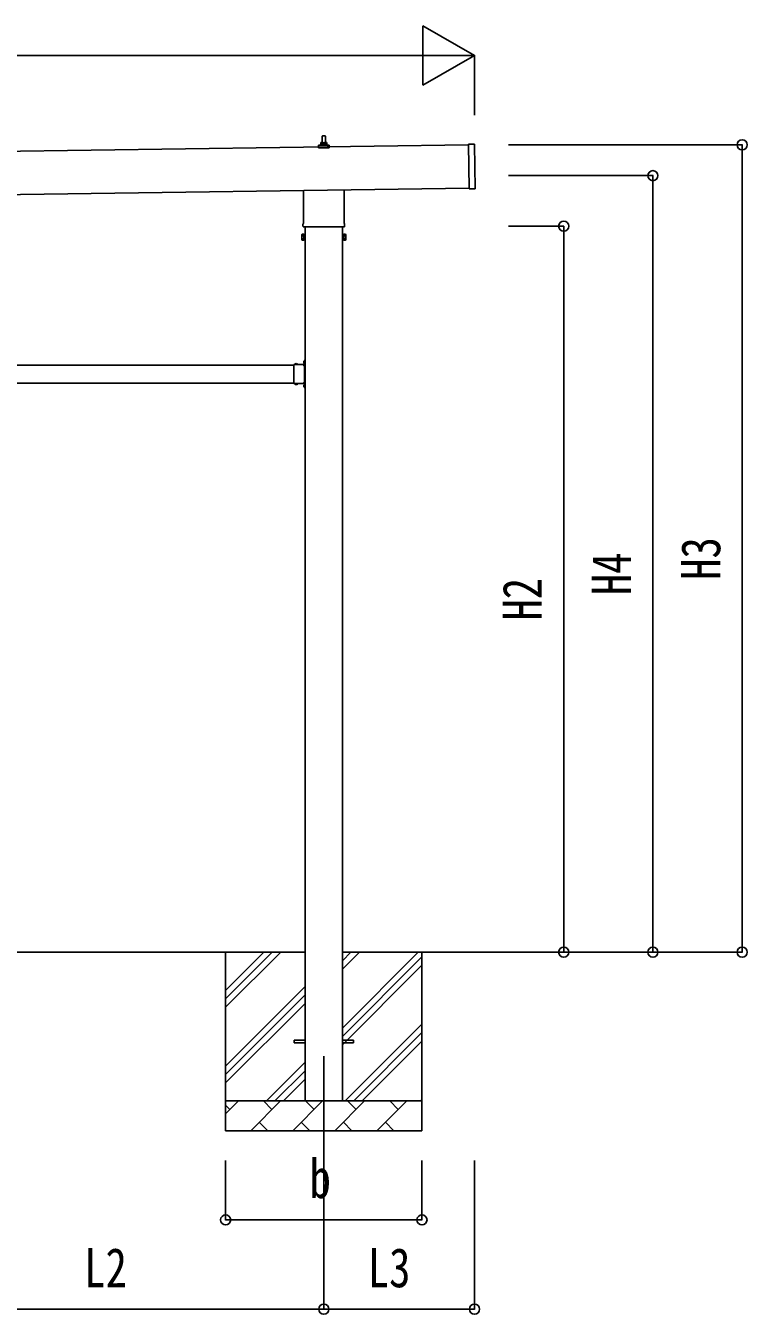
# Model space of a CAD drawing. Units: millimetres, scale not verified. Extents: x -16820 to 16820, y -11880 to 11880.
# Drawn here: x 367 to 2792, y -6267 to -1936 of the extents above; entities that cross this region are included whole.
import ezdxf
from ezdxf.enums import TextEntityAlignment as Align

# ---------------------------------------------------------------- set-up
doc = ezdxf.new("R2010")
doc.units = ezdxf.units.MM
doc.header["$LTSCALE"] = 50
for name, color, linetype in [('0-4_YKK_12', 2, 'Continuous'), ('0-5_YKK_13', 4, 'Continuous'), ('0-6_YKK_A1', 4, 'Continuous'), ('0-7_YKK_D', 6, 'Continuous')]:
    doc.layers.add(name, color=color, linetype=linetype)
doc.styles.add('ＭＳ ゴシック', font='')
doc.styles.get('ＭＳ ゴシック').set_extended_font_data('MS Gothic')

msp = doc.modelspace()

# ---------------------------------------------------------------- linework, layer by layer
at = {"layer": '0-4_YKK_12'}
msp.add_line((1369.02, -5400), (1369.02, -5900), dxfattribs=at)
at = {"layer": '0-5_YKK_13'}
for p, q in [((1350.77, -2346.24), (1350.77, -2338.53)), ((1351.15, -2337.74), (1386.89, -2337.74)), ((1351.53, -2337.55), (1358.26, -2335.92)), ((1358.64, -2335.74), (1379.4, -2335.74)), ((1359.02, -2334.95), (1359.02, -2330.74)), ((1360.02, -2330.74), (1378.02, -2330.74)), ((1363.02, -2330.74), (1363.75, -2307.22)), ((1364.75, -2306.24), (1373.29, -2306.24)), ((1374.29, -2307.22), (1375.02, -2330.74)), ((1379.02, -2334.95), (1379.02, -2330.74)), ((1386.51, -2337.55), (1379.78, -2335.92)), ((1387.27, -2346.24), (1387.27, -2338.53)), ((1855.86, -2334.66), (1874.85, -2334.39)), ((1858, -2484.65), (1855.86, -2334.66)), ((1877.98, -2483.36), (1875.86, -2335.38)), ((1387.27, -2346.24), (1350.77, -2346.24)), ((1300.72, -2600.23), (1300.72, -2489.58)), ((1437.32, -2487.63), (1437.32, -2600.23)), ((1858, -2484.65), (1876.99, -2484.38)), ((1295.02, -2638.5), (1295.78, -2637.19)), ((1295.02, -2638.5), (1295.02, -2655.5)), ((1299.02, -2609), (1299.02, -2603.5)), ((1436.96, -2612.5), (1301.08, -2612.5)), ((1439.02, -2603.5), (1439.02, -2609)), ((1443.02, -2638.5), (1442.26, -2637.19)), ((1443.02, -2638.5), (1443.02, -2655.5)), ((1295.02, -2655.5), (1295.78, -2656.82)), ((1302.02, -2642.09), (1295.78, -2642.09)), ((1302.02, -2651.91), (1295.78, -2651.91)), ((1302.02, -2656.82), (1295.78, -2656.82)), ((1304.52, -2656.2), (1302.02, -2656.2)), ((1433.52, -2656.2), (1436.02, -2656.2)), ((1436.02, -2642.09), (1442.26, -2642.09)), ((1436.02, -2651.91), (1442.26, -2651.91)), ((1436.02, -2656.82), (1442.26, -2656.82)), ((1443.02, -2655.5), (1442.26, -2656.82)), ((1271.79, -3074.04), (1271.79, -3074.2)), ((1275.4, -3074.9), (1274.07, -3072.24)), ((1277.65, -3074.9), (1278.97, -3072.24)), ((1281.26, -3074.04), (1281.26, -3074.2)), ((1300.82, -3067), (1306.52, -3067)), ((1304.92, -3065.87), (1302.26, -3064.55)), ((1304.92, -3068.13), (1302.26, -3069.45)), ((1304.06, -3062.26), (1304.22, -3062.26)), ((1304.06, -3071.73), (1304.22, -3071.73)), ((1304.92, -3059.5), (1306.52, -3059.5)), ((1304.92, -3076.46), (1304.92, -3059.5)), ((1304.92, -3062.96), (1304.92, -3071.03)), ((1306.52, -3064), (1304.92, -3064)), ((1304.92, -3065), (1306.52, -3065)), ((1304.92, -3069), (1306.52, -3069)), ((1306.52, -3070), (1304.92, -3070)), ((1268.52, -3085.29), (1268.52, -3074.9)), ((1268.52, -3074.9), (1304.92, -3074.9)), ((1268.52, -3127.29), (1268.52, -3086.71)), ((1272.49, -3074.9), (1280.56, -3074.9)), ((1304.52, -3076.5), (1301.52, -3076.5)), ((1304.52, -3085.29), (1304.52, -3078.5)), ((1304.52, -3127.29), (1304.52, -3086.71)), ((1268.52, -3139.1), (1268.52, -3128.71)), ((1268.52, -3139.1), (1304.92, -3139.1)), ((1271.79, -3139.96), (1271.79, -3139.8)), ((1272.49, -3139.1), (1280.56, -3139.1)), ((1275.4, -3139.1), (1274.07, -3141.76)), ((1277.65, -3139.1), (1278.97, -3141.76)), ((1281.26, -3139.96), (1281.26, -3139.8)), ((1301.52, -3137.5), (1304.52, -3137.5)), ((1304.92, -3145.87), (1302.26, -3144.55)), ((1304.92, -3148.13), (1302.26, -3149.45)), ((1304.06, -3142.26), (1304.22, -3142.26)), ((1304.06, -3151.73), (1304.22, -3151.73)), ((1304.52, -3135.5), (1304.52, -3128.71)), ((1304.92, -3154.5), (1304.92, -3137.54)), ((1304.92, -3142.96), (1304.92, -3151.03)), ((1304.92, -3145), (1306.52, -3145)), ((1304.92, -3149), (1306.52, -3149)), ((1304.92, -3154.5), (1306.52, -3154.5)), ((1269.02, -5345.5), (1306.52, -5345.5)), ((1269.02, -5354.5), (1269.02, -5345.5)), ((1269.02, -5354.5), (1306.52, -5354.5)), ((1431.52, -5345.5), (1469.02, -5345.5)), ((1431.52, -5354.5), (1469.02, -5354.5)), ((1469.02, -5354.5), (1469.02, -5345.5))]:
    msp.add_line(p, q, dxfattribs=at)
for points in [[(1302.02, -2656.82), (1302.02, -2637.19), (1295.78, -2637.19)], [(1302.02, -2656.2), (1302.02, -2637.8), (1304.52, -2637.8)], [(1436.02, -2656.2), (1436.02, -2637.8), (1433.52, -2637.8)], [(1436.02, -2656.82), (1436.02, -2637.19), (1442.26, -2637.19)], [(1306.52, -3074.5), (1306.52, -3068.5), (1306.52, -3065.5), (1306.52, -3059.5)], [(1304.52, -3078.5), (1301.52, -3078.5), (1301.52, -3074.9)], [(1304.52, -3135.5), (1301.52, -3135.5), (1301.52, -3139.1)], [(1306.52, -3154.5), (1306.52, -3148.5), (1306.52, -3145.5), (1306.52, -3139.5)]]:
    msp.add_lwpolyline(points, dxfattribs=at)
for points in [[(1304.52, -2657.5), (1304.52, -2636.5), (1306.52, -2636.5), (1306.52, -2657.5)], [(1433.52, -2657.5), (1433.52, -2636.5), (1431.52, -2636.5), (1431.52, -2657.5)]]:
    msp.add_lwpolyline(points, close=True, dxfattribs=at)
for centre, radius, start, end in [((1351.77, -2338.53), 1, 103.62699, 180), ((1358.02, -2334.95), 1, 283.62699, 0), ((1363.11, -2331.37), 4.13, 90, 171.17633), ((1360.02, -2331.74), 1, 90, 180), ((1364.75, -2307.24), 1, 90, 178.60509), ((1372.35, -2330.74), 4.83, 133.60282, 180), ((1365.69, -2330.74), 4.83, 0, 46.39718), ((1373.29, -2307.24), 1, 1.39491, 90), ((1374.94, -2331.37), 4.13, 8.82367, 90), ((1378.02, -2331.74), 1, 0, 90), ((1380.02, -2334.95), 1, 180, 256.37301), ((1386.27, -2338.53), 1, 0, 76.37301), ((1874.86, -2335.39), 1, 0.81845, 90.81845), ((1876.98, -2483.38), 1, 270.81845, 0.81845), ((1299.37, -2639.64), 4.34, 145.61575, 214.38425), ((1303.02, -2603.5), 4, 125.09963, 180), ((1303.02, -2609), 4, 180, 194.47751), ((1303.02, -2609), 4, 194.47751, 241.04498), ((1435.02, -2609), 4, 298.95502, 345.52249), ((1435.02, -2603.5), 4, 0, 54.90037), ((1435.02, -2609), 4, 345.52249, 0), ((1438.68, -2639.64), 4.34, 325.61575, 34.38425), ((1311.26, -2647), 16.24, 162.41205, 197.58795), ((1299.37, -2654.36), 4.34, 145.61575, 214.38425), ((1426.78, -2647), 16.24, 342.41205, 17.58795), ((1438.68, -2654.36), 4.34, 325.61575, 34.38425), ((1272.65, -3074.04), 0.862, 129.12355, 180), ((1272.49, -3074.2), 0.7, 180, 270), ((1276.52, -3078.8), 7, 90, 129.12355), ((1276.52, -3078.8), 7, 50.87645, 90), ((1280.56, -3074.2), 0.7, 270, 0), ((1280.39, -3074.04), 0.862, 0, 50.87645), ((1308.82, -3067), 7, 140.87645, 180), ((1308.82, -3067), 7, 180, 219.12355), ((1304.06, -3063.13), 0.862, 90, 140.87645), ((1304.06, -3070.87), 0.862, 219.12355, 270), ((1304.22, -3062.96), 0.7, 0, 90), ((1304.22, -3071.03), 0.7, 270, 0), ((1304.52, -3074.5), 2, 270, 0), ((1267.82, -3086), 1, 314.427, 45.573), ((1305.22, -3086), 1, 134.427, 225.573), ((1267.82, -3128), 1, 314.427, 45.573), ((1272.49, -3139.8), 0.7, 90, 180), ((1272.65, -3139.96), 0.862, 180, 230.87645), ((1276.52, -3135.2), 7, 230.87645, 270), ((1276.52, -3135.2), 7, 270, 309.12355), ((1280.56, -3139.8), 0.7, 0, 90), ((1280.39, -3139.96), 0.862, 309.12355, 0), ((1308.82, -3147), 7, 140.87645, 180), ((1308.82, -3147), 7, 180, 219.12355), ((1304.06, -3143.13), 0.862, 90, 140.87645), ((1304.06, -3150.87), 0.862, 219.12355, 270), ((1305.22, -3128), 1, 134.427, 225.573), ((1304.22, -3142.96), 0.7, 0, 90), ((1304.22, -3151.03), 0.7, 270, 0), ((1304.52, -3139.5), 2, 0, 90)]:
    msp.add_arc(centre, radius, start, end, dxfattribs=at)
at = {"layer": '0-6_YKK_A1'}
for p, q in [((1855.88, -2336.66), (-3521.04, -2413.44)), ((-3518.97, -2558.43), (1857.95, -2481.62)), ((1306.52, -2612.5), (1306.52, -5550)), ((1431.52, -5550), (1431.52, -2612.5)), ((69.52, -3077), (1268.52, -3077)), ((69.52, -3137), (1268.52, -3137)), ((1301.52, -3137), (1306.02, -3137)), ((1306.52, -5050), (31.52, -5050)), ((1039.02, -5050), (1039.02, -5650)), ((1039.02, -5235.05), (1224.07, -5050)), ((1039.02, -5206.77), (1195.79, -5050)), ((1039.02, -5178.48), (1167.5, -5050)), ((2319.9, -5050), (1431.52, -5050)), ((1431.52, -5305.1), (1686.62, -5050)), ((1431.52, -5107.11), (1488.63, -5050)), ((1431.52, -5078.82), (1460.35, -5050)), ((1431.52, -5333.38), (1699.02, -5065.88)), ((1699.02, -5050), (1699.02, -5650)), ((1431.52, -5361.67), (1699.02, -5094.17)), ((1039.02, -5433.04), (1306.52, -5165.54)), ((1039.02, -5461.32), (1306.52, -5193.82)), ((1039.02, -5489.61), (1306.52, -5222.11)), ((1441.18, -5550), (1699.02, -5292.16)), ((1469.46, -5550), (1699.02, -5320.44)), ((1497.75, -5550), (1699.02, -5348.73)), ((1176.62, -5550), (1306.52, -5420.1)), ((1204.9, -5550), (1306.52, -5448.38)), ((1233.19, -5550), (1306.52, -5476.67)), ((1039.02, -5550), (1699.02, -5550)), ((1039.02, -5592.89), (1081.91, -5550)), ((1053.36, -5578.55), (1039.02, -5564.21)), ((1123.34, -5650), (1223.34, -5550)), ((1194.78, -5578.55), (1166.23, -5550)), ((1264.76, -5650), (1364.76, -5550)), ((1336.2, -5578.55), (1307.65, -5550)), ((1406.18, -5650), (1506.18, -5550)), ((1477.62, -5578.55), (1449.07, -5550)), ((1547.6, -5650), (1647.6, -5550)), ((1619.05, -5578.55), (1590.49, -5550)), ((1695.74, -5550), (1699.02, -5546.72)), ((1151.89, -5621.45), (1180.44, -5650)), ((1293.31, -5621.45), (1321.86, -5650)), ((1434.73, -5621.45), (1463.28, -5650)), ((1576.15, -5621.45), (1604.71, -5650)), ((1699.02, -5650), (1039.02, -5650))]:
    msp.add_line(p, q, dxfattribs=at)
msp.add_lwpolyline([(1301.52, -3077), (1306.02, -3077), (1306.02, -3137)], dxfattribs=at)
at = {"layer": '0-7_YKK_D'}
for p, q in [((1875.45, -2036.18), (1702.24, -1936.18)), ((1702.24, -1936.18), (1702.24, -2136.18)), ((1875.45, -2236.18), (1875.45, -2035.18)), ((1675.45, -2036.18), (-8745.57, -2036.18)), ((1875.45, -2036.18), (1529.04, -2036.18)), ((1875.45, -2036.18), (1702.24, -2136.18)), ((1989.42, -2336.18), (2776.45, -2336.18)), ((2775.45, -5050), (2775.45, -2336.18)), ((1989.42, -2440), (2476.45, -2440)), ((2475.45, -5050), (2475.45, -2440)), ((1989.42, -2610), (2176.45, -2610)), ((2175.45, -5050), (2175.45, -2610)), ((1989.42, -5050), (2176.45, -5050)), ((1989.42, -5050), (2776.45, -5050)), ((1989.42, -5050), (2476.45, -5050)), ((1039.02, -5750), (1039.02, -5951)), ((1369.02, -5750), (1369.02, -6251)), ((1369.02, -5750), (1369.02, -6251)), ((1699.02, -5750), (1699.02, -5951)), ((1875.45, -5750), (1875.45, -6251)), ((1039.02, -5950), (1699.02, -5950)), ((-30.98, -6250), (1369.02, -6250)), ((1369.02, -6250), (1875.45, -6250))]:
    msp.add_line(p, q, dxfattribs=at)
for centre in [(2775.45, -2336.18), (2475.45, -2440), (2175.45, -2610), (2175.45, -5050), (2475.45, -5050), (2775.45, -5050), (1039.02, -5950), (1699.02, -5950), (1369.02, -6250), (1369.02, -6250), (1875.45, -6250)]:
    msp.add_circle(centre, 17, dxfattribs=at)

# ---------------------------------------------------------------- texts
at = {"layer": '0-7_YKK_D', "style": 'ＭＳ ゴシック', "width": 0.8}
for s, p in [('H3', (2741.45, -3798.69)), ('H4', (2441.45, -3850.6)), ('H2', (2141.45, -3935.6))]:
    msp.add_text(s, height=132, rotation=90, dxfattribs=at).set_placement(p, align=Align.BOTTOM_LEFT)
for s, p in [('b', (1321.02, -5916)), ('L2', (563.42, -6216)), ('L3', (1516.63, -6216))]:
    msp.add_text(s, height=132, dxfattribs=at).set_placement(p, align=Align.BOTTOM_LEFT)

doc.saveas('drawing.dxf')
